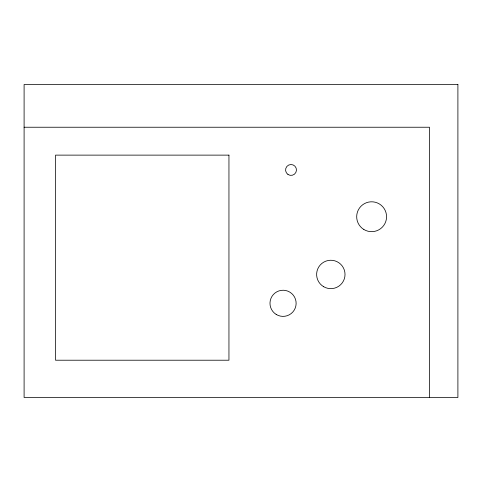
<?xml version="1.0" encoding="UTF-8"?>
<svg xmlns="http://www.w3.org/2000/svg" width="482" height="482" viewBox="0 0 482 482"><rect width="100%" height="100%" fill="white"/><g stroke="black" fill="none" stroke-linecap="round" stroke-linejoin="round"><path stroke-width="0.72" d="M24.1 127.236L429.486 127.236L429.486 397.493M457.9 84.507L24.1 84.507L24.1 397.493L457.9 397.493L457.9 84.507M228.95 155.126L55.532 155.126L55.532 360.217L228.95 360.217L228.95 155.126M323.723 286.742A14.195 14.195 0 0 0 345.022 274.457A14.195 14.195 0 0 0 323.729 262.154A14.195 14.195 0 0 0 323.723 286.742M276.192 314.433A13.068 13.068 0 0 0 296.123 303.696A13.068 13.068 0 0 0 276.861 291.803A13.068 13.068 0 0 0 276.192 314.433M363.844 229.486A14.942 14.942 0 0 0 386.564 217.093A14.942 14.942 0 0 0 364.47 203.615A14.942 14.942 0 0 0 363.844 229.486M287.971 174.466A5.441 5.441 0 0 0 296.448 170.351A5.441 5.441 0 0 0 288.64 165.067A5.441 5.441 0 0 0 287.971 174.466"/></g></svg>
